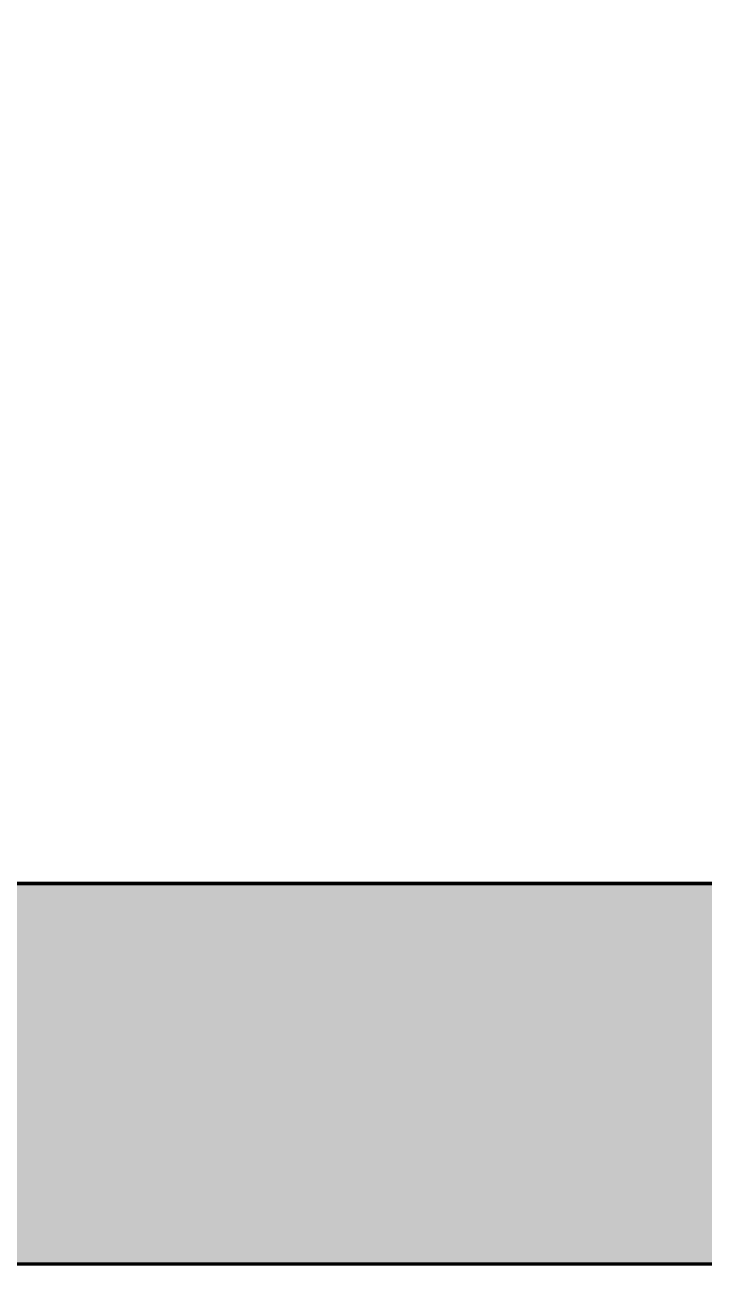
# Model space of a CAD drawing. Header units: millimetres. Extents: x -116965 to 323937, y 291661 to 566926.
# Drawn here: x -44771.4 to -44592.9, y 328239.9 to 328565.3 of the extents above; entities that cross this region are included whole.
import ezdxf

# ---------------------------------------------------------------- set-up
doc = ezdxf.new("R2010")
doc.units = ezdxf.units.MM
doc.layers.add('C00-00-00', color=7, linetype='Continuous')
doc.layers.add('C34-3A-40', color=7, linetype='Continuous', true_color=0x343a40)
doc.layers.add('C62-64-69', color=7, linetype='Continuous', true_color=0x626469)

msp = doc.modelspace()

# ---------------------------------------------------------------- hatches: boundary and pattern name
at = {"layer": 'C34-3A-40'}
h = msp.add_hatch(color=256, dxfattribs=at)
h.dxf.hatch_style = 2
h.paths.add_polyline_path([(-45031.792843, 328339.849361), (-44331.890552, 328339.849361), (-44331.890552, 328239.863317), (-45031.792843, 328239.863317)])
at = {"layer": 'C62-64-69'}
h = msp.add_hatch(color=256, dxfattribs=at)
h.dxf.hatch_style = 2
h.paths.add_polyline_path([(-44775.828577, 328330.850618), (-44743.833043, 328330.850618), (-44743.833043, 328323.851592), (-44775.828577, 328323.851592)])
h = msp.add_hatch(color=256, dxfattribs=at)
h.dxf.hatch_style = 2
h.paths.add_polyline_path([(-44743.833043, 328330.850618), (-44711.837508, 328330.850618), (-44711.837508, 328323.851592), (-44743.833043, 328323.851592)])
h = msp.add_hatch(color=256, dxfattribs=at)
h.dxf.hatch_style = 2
h.paths.add_polyline_path([(-44743.833043, 328330.850618), (-44711.837508, 328330.850618), (-44711.837508, 328323.851592), (-44743.833043, 328323.851592)])
h = msp.add_hatch(color=256, dxfattribs=at)
h.dxf.hatch_style = 2
h.paths.add_polyline_path([(-44711.837508, 328330.850618), (-44679.841977, 328330.850618), (-44679.841977, 328323.851592), (-44711.837508, 328323.851592)])
h = msp.add_hatch(color=256, dxfattribs=at)
h.dxf.hatch_style = 2
h.paths.add_polyline_path([(-44711.837508, 328330.850618), (-44679.841977, 328330.850618), (-44679.841977, 328323.851592), (-44711.837508, 328323.851592)])
h = msp.add_hatch(color=256, dxfattribs=at)
h.dxf.hatch_style = 2
h.paths.add_polyline_path([(-44679.841977, 328330.850618), (-44647.846443, 328330.850618), (-44647.846443, 328323.851592), (-44679.841977, 328323.851592)])
h = msp.add_hatch(color=256, dxfattribs=at)
h.dxf.hatch_style = 2
h.paths.add_polyline_path([(-44679.841977, 328330.850618), (-44647.846443, 328330.850618), (-44647.846443, 328323.851592), (-44679.841977, 328323.851592)])
h = msp.add_hatch(color=256, dxfattribs=at)
h.dxf.hatch_style = 2
h.paths.add_polyline_path([(-44647.846443, 328330.850618), (-44615.850908, 328330.850618), (-44615.850908, 328323.851592), (-44647.846443, 328323.851592)])
h = msp.add_hatch(color=256, dxfattribs=at)
h.dxf.hatch_style = 2
h.paths.add_polyline_path([(-44647.846443, 328330.850618), (-44615.850908, 328330.850618), (-44615.850908, 328323.851592), (-44647.846443, 328323.851592)])
h = msp.add_hatch(color=256, dxfattribs=at)
h.dxf.hatch_style = 2
h.paths.add_polyline_path([(-44615.850908, 328330.850618), (-44583.855377, 328330.850618), (-44583.855377, 328323.851592), (-44615.850908, 328323.851592)])
h = msp.add_hatch(color=256, dxfattribs=at)
h.dxf.hatch_style = 2
h.paths.add_polyline_path([(-44775.828577, 328323.851592), (-44743.833043, 328323.851592), (-44743.833043, 328321.851874), (-44775.828577, 328321.851874)])
h = msp.add_hatch(color=256, dxfattribs=at)
h.dxf.hatch_style = 2
h.paths.add_polyline_path([(-44775.828577, 328321.851874), (-44743.833043, 328321.851874), (-44743.833043, 328314.852848), (-44775.828577, 328314.852848)])
h = msp.add_hatch(color=256, dxfattribs=at)
h.dxf.hatch_style = 2
h.paths.add_polyline_path([(-44743.833043, 328323.851592), (-44711.837508, 328323.851592), (-44711.837508, 328321.851874), (-44743.833043, 328321.851874)])
h = msp.add_hatch(color=256, dxfattribs=at)
h.dxf.hatch_style = 2
h.paths.add_polyline_path([(-44743.833043, 328323.851592), (-44711.837508, 328323.851592), (-44711.837508, 328321.851874), (-44743.833043, 328321.851874)])
h = msp.add_hatch(color=256, dxfattribs=at)
h.dxf.hatch_style = 2
h.paths.add_polyline_path([(-44743.833043, 328321.851874), (-44711.837508, 328321.851874), (-44711.837508, 328314.852848), (-44743.833043, 328314.852848)])
h = msp.add_hatch(color=256, dxfattribs=at)
h.dxf.hatch_style = 2
h.paths.add_polyline_path([(-44743.833043, 328321.851874), (-44711.837508, 328321.851874), (-44711.837508, 328314.852848), (-44743.833043, 328314.852848)])
h = msp.add_hatch(color=256, dxfattribs=at)
h.dxf.hatch_style = 2
h.paths.add_polyline_path([(-44711.837508, 328323.851592), (-44679.841977, 328323.851592), (-44679.841977, 328321.851874), (-44711.837508, 328321.851874)])
h = msp.add_hatch(color=256, dxfattribs=at)
h.dxf.hatch_style = 2
h.paths.add_polyline_path([(-44711.837508, 328323.851592), (-44679.841977, 328323.851592), (-44679.841977, 328321.851874), (-44711.837508, 328321.851874)])
h = msp.add_hatch(color=256, dxfattribs=at)
h.dxf.hatch_style = 2
h.paths.add_polyline_path([(-44711.837508, 328321.851874), (-44679.841977, 328321.851874), (-44679.841977, 328314.852848), (-44711.837508, 328314.852848)])
h = msp.add_hatch(color=256, dxfattribs=at)
h.dxf.hatch_style = 2
h.paths.add_polyline_path([(-44711.837508, 328321.851874), (-44679.841977, 328321.851874), (-44679.841977, 328314.852848), (-44711.837508, 328314.852848)])
h = msp.add_hatch(color=256, dxfattribs=at)
h.dxf.hatch_style = 2
h.paths.add_polyline_path([(-44679.841977, 328323.851592), (-44647.846443, 328323.851592), (-44647.846443, 328321.851874), (-44679.841977, 328321.851874)])
h = msp.add_hatch(color=256, dxfattribs=at)
h.dxf.hatch_style = 2
h.paths.add_polyline_path([(-44679.841977, 328323.851592), (-44647.846443, 328323.851592), (-44647.846443, 328321.851874), (-44679.841977, 328321.851874)])
h = msp.add_hatch(color=256, dxfattribs=at)
h.dxf.hatch_style = 2
h.paths.add_polyline_path([(-44679.841977, 328321.851874), (-44647.846443, 328321.851874), (-44647.846443, 328314.852848), (-44679.841977, 328314.852848)])
h = msp.add_hatch(color=256, dxfattribs=at)
h.dxf.hatch_style = 2
h.paths.add_polyline_path([(-44679.841977, 328321.851874), (-44647.846443, 328321.851874), (-44647.846443, 328314.852848), (-44679.841977, 328314.852848)])
h = msp.add_hatch(color=256, dxfattribs=at)
h.dxf.hatch_style = 2
h.paths.add_polyline_path([(-44647.846443, 328323.851592), (-44615.850908, 328323.851592), (-44615.850908, 328321.851874), (-44647.846443, 328321.851874)])
h = msp.add_hatch(color=256, dxfattribs=at)
h.dxf.hatch_style = 2
h.paths.add_polyline_path([(-44647.846443, 328323.851592), (-44615.850908, 328323.851592), (-44615.850908, 328321.851874), (-44647.846443, 328321.851874)])
h = msp.add_hatch(color=256, dxfattribs=at)
h.dxf.hatch_style = 2
h.paths.add_polyline_path([(-44647.846443, 328321.851874), (-44615.850908, 328321.851874), (-44615.850908, 328314.852848), (-44647.846443, 328314.852848)])
h = msp.add_hatch(color=256, dxfattribs=at)
h.dxf.hatch_style = 2
h.paths.add_polyline_path([(-44647.846443, 328321.851874), (-44615.850908, 328321.851874), (-44615.850908, 328314.852848), (-44647.846443, 328314.852848)])
h = msp.add_hatch(color=256, dxfattribs=at)
h.dxf.hatch_style = 2
h.paths.add_polyline_path([(-44615.850908, 328323.851592), (-44583.855377, 328323.851592), (-44583.855377, 328321.851874), (-44615.850908, 328321.851874)])
h = msp.add_hatch(color=256, dxfattribs=at)
h.dxf.hatch_style = 2
h.paths.add_polyline_path([(-44615.850908, 328321.851874), (-44583.855377, 328321.851874), (-44583.855377, 328314.852848), (-44615.850908, 328314.852848)])
h = msp.add_hatch(color=256, dxfattribs=at)
h.dxf.hatch_style = 2
h.paths.add_polyline_path([(-44775.828577, 328314.852848), (-44743.833043, 328314.852848), (-44743.833043, 328312.85313), (-44775.828577, 328312.85313)])
h = msp.add_hatch(color=256, dxfattribs=at)
h.dxf.hatch_style = 2
h.paths.add_polyline_path([(-44775.828577, 328312.85313), (-44743.833043, 328312.85313), (-44743.833043, 328305.854105), (-44775.828577, 328305.854105)])
h = msp.add_hatch(color=256, dxfattribs=at)
h.dxf.hatch_style = 2
h.paths.add_polyline_path([(-44743.833043, 328314.852848), (-44711.837508, 328314.852848), (-44711.837508, 328312.85313), (-44743.833043, 328312.85313)])
h = msp.add_hatch(color=256, dxfattribs=at)
h.dxf.hatch_style = 2
h.paths.add_polyline_path([(-44743.833043, 328314.852848), (-44711.837508, 328314.852848), (-44711.837508, 328312.85313), (-44743.833043, 328312.85313)])
h = msp.add_hatch(color=256, dxfattribs=at)
h.dxf.hatch_style = 2
h.paths.add_polyline_path([(-44743.833043, 328312.85313), (-44711.837508, 328312.85313), (-44711.837508, 328305.854105), (-44743.833043, 328305.854105)])
h = msp.add_hatch(color=256, dxfattribs=at)
h.dxf.hatch_style = 2
h.paths.add_polyline_path([(-44743.833043, 328312.85313), (-44711.837508, 328312.85313), (-44711.837508, 328305.854105), (-44743.833043, 328305.854105)])
h = msp.add_hatch(color=256, dxfattribs=at)
h.dxf.hatch_style = 2
h.paths.add_polyline_path([(-44711.837508, 328314.852848), (-44679.841977, 328314.852848), (-44679.841977, 328312.85313), (-44711.837508, 328312.85313)])
h = msp.add_hatch(color=256, dxfattribs=at)
h.dxf.hatch_style = 2
h.paths.add_polyline_path([(-44711.837508, 328314.852848), (-44679.841977, 328314.852848), (-44679.841977, 328312.85313), (-44711.837508, 328312.85313)])
h = msp.add_hatch(color=256, dxfattribs=at)
h.dxf.hatch_style = 2
h.paths.add_polyline_path([(-44711.837508, 328312.85313), (-44679.841977, 328312.85313), (-44679.841977, 328305.854105), (-44711.837508, 328305.854105)])
h = msp.add_hatch(color=256, dxfattribs=at)
h.dxf.hatch_style = 2
h.paths.add_polyline_path([(-44711.837508, 328312.85313), (-44679.841977, 328312.85313), (-44679.841977, 328305.854105), (-44711.837508, 328305.854105)])
h = msp.add_hatch(color=256, dxfattribs=at)
h.dxf.hatch_style = 2
h.paths.add_polyline_path([(-44679.841977, 328314.852848), (-44647.846443, 328314.852848), (-44647.846443, 328312.85313), (-44679.841977, 328312.85313)])
h = msp.add_hatch(color=256, dxfattribs=at)
h.dxf.hatch_style = 2
h.paths.add_polyline_path([(-44679.841977, 328314.852848), (-44647.846443, 328314.852848), (-44647.846443, 328312.85313), (-44679.841977, 328312.85313)])
h = msp.add_hatch(color=256, dxfattribs=at)
h.dxf.hatch_style = 2
h.paths.add_polyline_path([(-44679.841977, 328312.85313), (-44647.846443, 328312.85313), (-44647.846443, 328305.854105), (-44679.841977, 328305.854105)])
h = msp.add_hatch(color=256, dxfattribs=at)
h.dxf.hatch_style = 2
h.paths.add_polyline_path([(-44679.841977, 328312.85313), (-44647.846443, 328312.85313), (-44647.846443, 328305.854105), (-44679.841977, 328305.854105)])
h = msp.add_hatch(color=256, dxfattribs=at)
h.dxf.hatch_style = 2
h.paths.add_polyline_path([(-44647.846443, 328314.852848), (-44615.850908, 328314.852848), (-44615.850908, 328312.85313), (-44647.846443, 328312.85313)])
h = msp.add_hatch(color=256, dxfattribs=at)
h.dxf.hatch_style = 2
h.paths.add_polyline_path([(-44647.846443, 328314.852848), (-44615.850908, 328314.852848), (-44615.850908, 328312.85313), (-44647.846443, 328312.85313)])
h = msp.add_hatch(color=256, dxfattribs=at)
h.dxf.hatch_style = 2
h.paths.add_polyline_path([(-44647.846443, 328312.85313), (-44615.850908, 328312.85313), (-44615.850908, 328305.854105), (-44647.846443, 328305.854105)])
h = msp.add_hatch(color=256, dxfattribs=at)
h.dxf.hatch_style = 2
h.paths.add_polyline_path([(-44647.846443, 328312.85313), (-44615.850908, 328312.85313), (-44615.850908, 328305.854105), (-44647.846443, 328305.854105)])
h = msp.add_hatch(color=256, dxfattribs=at)
h.dxf.hatch_style = 2
h.paths.add_polyline_path([(-44615.850908, 328314.852848), (-44583.855377, 328314.852848), (-44583.855377, 328312.85313), (-44615.850908, 328312.85313)])
h = msp.add_hatch(color=256, dxfattribs=at)
h.dxf.hatch_style = 2
h.paths.add_polyline_path([(-44615.850908, 328312.85313), (-44583.855377, 328312.85313), (-44583.855377, 328305.854105), (-44615.850908, 328305.854105)])
h = msp.add_hatch(color=256, dxfattribs=at)
h.dxf.hatch_style = 2
h.paths.add_polyline_path([(-44775.828577, 328305.854105), (-44743.833043, 328305.854105), (-44743.833043, 328303.854386), (-44775.828577, 328303.854386)])
h = msp.add_hatch(color=256, dxfattribs=at)
h.dxf.hatch_style = 2
h.paths.add_polyline_path([(-44743.833043, 328305.854105), (-44711.837508, 328305.854105), (-44711.837508, 328303.854386), (-44743.833043, 328303.854386)])
h = msp.add_hatch(color=256, dxfattribs=at)
h.dxf.hatch_style = 2
h.paths.add_polyline_path([(-44743.833043, 328305.854105), (-44711.837508, 328305.854105), (-44711.837508, 328303.854386), (-44743.833043, 328303.854386)])
h = msp.add_hatch(color=256, dxfattribs=at)
h.dxf.hatch_style = 2
h.paths.add_polyline_path([(-44711.837508, 328305.854105), (-44679.841977, 328305.854105), (-44679.841977, 328303.854386), (-44711.837508, 328303.854386)])
h = msp.add_hatch(color=256, dxfattribs=at)
h.dxf.hatch_style = 2
h.paths.add_polyline_path([(-44711.837508, 328305.854105), (-44679.841977, 328305.854105), (-44679.841977, 328303.854386), (-44711.837508, 328303.854386)])
h = msp.add_hatch(color=256, dxfattribs=at)
h.dxf.hatch_style = 2
h.paths.add_polyline_path([(-44679.841977, 328305.854105), (-44647.846443, 328305.854105), (-44647.846443, 328303.854386), (-44679.841977, 328303.854386)])
h = msp.add_hatch(color=256, dxfattribs=at)
h.dxf.hatch_style = 2
h.paths.add_polyline_path([(-44679.841977, 328305.854105), (-44647.846443, 328305.854105), (-44647.846443, 328303.854386), (-44679.841977, 328303.854386)])
h = msp.add_hatch(color=256, dxfattribs=at)
h.dxf.hatch_style = 2
h.paths.add_polyline_path([(-44647.846443, 328305.854105), (-44615.850908, 328305.854105), (-44615.850908, 328303.854386), (-44647.846443, 328303.854386)])
h = msp.add_hatch(color=256, dxfattribs=at)
h.dxf.hatch_style = 2
h.paths.add_polyline_path([(-44647.846443, 328305.854105), (-44615.850908, 328305.854105), (-44615.850908, 328303.854386), (-44647.846443, 328303.854386)])
h = msp.add_hatch(color=256, dxfattribs=at)
h.dxf.hatch_style = 2
h.paths.add_polyline_path([(-44615.850908, 328305.854105), (-44583.855377, 328305.854105), (-44583.855377, 328303.854386), (-44615.850908, 328303.854386)])
h = msp.add_hatch(color=256, dxfattribs=at)
h.dxf.hatch_style = 2
h.paths.add_polyline_path([(-44775.828577, 328303.854386), (-44743.833043, 328303.854386), (-44743.833043, 328296.855361), (-44775.828577, 328296.855361)])
h = msp.add_hatch(color=256, dxfattribs=at)
h.dxf.hatch_style = 2
h.paths.add_polyline_path([(-44743.833043, 328303.854386), (-44711.837508, 328303.854386), (-44711.837508, 328296.855361), (-44743.833043, 328296.855361)])
h = msp.add_hatch(color=256, dxfattribs=at)
h.dxf.hatch_style = 2
h.paths.add_polyline_path([(-44743.833043, 328303.854386), (-44711.837508, 328303.854386), (-44711.837508, 328296.855361), (-44743.833043, 328296.855361)])
h = msp.add_hatch(color=256, dxfattribs=at)
h.dxf.hatch_style = 2
h.paths.add_polyline_path([(-44711.837508, 328303.854386), (-44679.841977, 328303.854386), (-44679.841977, 328296.855361), (-44711.837508, 328296.855361)])
h = msp.add_hatch(color=256, dxfattribs=at)
h.dxf.hatch_style = 2
h.paths.add_polyline_path([(-44711.837508, 328303.854386), (-44679.841977, 328303.854386), (-44679.841977, 328296.855361), (-44711.837508, 328296.855361)])
h = msp.add_hatch(color=256, dxfattribs=at)
h.dxf.hatch_style = 2
h.paths.add_polyline_path([(-44679.841977, 328303.854386), (-44647.846443, 328303.854386), (-44647.846443, 328296.855361), (-44679.841977, 328296.855361)])
h = msp.add_hatch(color=256, dxfattribs=at)
h.dxf.hatch_style = 2
h.paths.add_polyline_path([(-44679.841977, 328303.854386), (-44647.846443, 328303.854386), (-44647.846443, 328296.855361), (-44679.841977, 328296.855361)])
h = msp.add_hatch(color=256, dxfattribs=at)
h.dxf.hatch_style = 2
h.paths.add_polyline_path([(-44647.846443, 328303.854386), (-44615.850908, 328303.854386), (-44615.850908, 328296.855361), (-44647.846443, 328296.855361)])
h = msp.add_hatch(color=256, dxfattribs=at)
h.dxf.hatch_style = 2
h.paths.add_polyline_path([(-44647.846443, 328303.854386), (-44615.850908, 328303.854386), (-44615.850908, 328296.855361), (-44647.846443, 328296.855361)])
h = msp.add_hatch(color=256, dxfattribs=at)
h.dxf.hatch_style = 2
h.paths.add_polyline_path([(-44615.850908, 328303.854386), (-44583.855377, 328303.854386), (-44583.855377, 328296.855361), (-44615.850908, 328296.855361)])
h = msp.add_hatch(color=256, dxfattribs=at)
h.dxf.hatch_style = 2
h.paths.add_polyline_path([(-44775.828577, 328296.855361), (-44743.833043, 328296.855361), (-44743.833043, 328294.855643), (-44775.828577, 328294.855643)])
h = msp.add_hatch(color=256, dxfattribs=at)
h.dxf.hatch_style = 2
h.paths.add_polyline_path([(-44743.833043, 328296.855361), (-44711.837508, 328296.855361), (-44711.837508, 328294.855643), (-44743.833043, 328294.855643)])
h = msp.add_hatch(color=256, dxfattribs=at)
h.dxf.hatch_style = 2
h.paths.add_polyline_path([(-44743.833043, 328296.855361), (-44711.837508, 328296.855361), (-44711.837508, 328294.855643), (-44743.833043, 328294.855643)])
h = msp.add_hatch(color=256, dxfattribs=at)
h.dxf.hatch_style = 2
h.paths.add_polyline_path([(-44711.837508, 328296.855361), (-44679.841977, 328296.855361), (-44679.841977, 328294.855643), (-44711.837508, 328294.855643)])
h = msp.add_hatch(color=256, dxfattribs=at)
h.dxf.hatch_style = 2
h.paths.add_polyline_path([(-44711.837508, 328296.855361), (-44679.841977, 328296.855361), (-44679.841977, 328294.855643), (-44711.837508, 328294.855643)])
h = msp.add_hatch(color=256, dxfattribs=at)
h.dxf.hatch_style = 2
h.paths.add_polyline_path([(-44679.841977, 328296.855361), (-44647.846443, 328296.855361), (-44647.846443, 328294.855643), (-44679.841977, 328294.855643)])
h = msp.add_hatch(color=256, dxfattribs=at)
h.dxf.hatch_style = 2
h.paths.add_polyline_path([(-44679.841977, 328296.855361), (-44647.846443, 328296.855361), (-44647.846443, 328294.855643), (-44679.841977, 328294.855643)])
h = msp.add_hatch(color=256, dxfattribs=at)
h.dxf.hatch_style = 2
h.paths.add_polyline_path([(-44647.846443, 328296.855361), (-44615.850908, 328296.855361), (-44615.850908, 328294.855643), (-44647.846443, 328294.855643)])
h = msp.add_hatch(color=256, dxfattribs=at)
h.dxf.hatch_style = 2
h.paths.add_polyline_path([(-44647.846443, 328296.855361), (-44615.850908, 328296.855361), (-44615.850908, 328294.855643), (-44647.846443, 328294.855643)])
h = msp.add_hatch(color=256, dxfattribs=at)
h.dxf.hatch_style = 2
h.paths.add_polyline_path([(-44615.850908, 328296.855361), (-44583.855377, 328296.855361), (-44583.855377, 328294.855643), (-44615.850908, 328294.855643)])
h = msp.add_hatch(color=256, dxfattribs=at)
h.dxf.hatch_style = 2
h.paths.add_polyline_path([(-44775.828577, 328294.855643), (-44743.833043, 328294.855643), (-44743.833043, 328287.856617), (-44775.828577, 328287.856617)])
h = msp.add_hatch(color=256, dxfattribs=at)
h.dxf.hatch_style = 2
h.paths.add_polyline_path([(-44743.833043, 328294.855643), (-44711.837508, 328294.855643), (-44711.837508, 328287.856617), (-44743.833043, 328287.856617)])
h = msp.add_hatch(color=256, dxfattribs=at)
h.dxf.hatch_style = 2
h.paths.add_polyline_path([(-44743.833043, 328294.855643), (-44711.837508, 328294.855643), (-44711.837508, 328287.856617), (-44743.833043, 328287.856617)])
h = msp.add_hatch(color=256, dxfattribs=at)
h.dxf.hatch_style = 2
h.paths.add_polyline_path([(-44711.837508, 328294.855643), (-44679.841977, 328294.855643), (-44679.841977, 328287.856617), (-44711.837508, 328287.856617)])
h = msp.add_hatch(color=256, dxfattribs=at)
h.dxf.hatch_style = 2
h.paths.add_polyline_path([(-44711.837508, 328294.855643), (-44679.841977, 328294.855643), (-44679.841977, 328287.856617), (-44711.837508, 328287.856617)])
h = msp.add_hatch(color=256, dxfattribs=at)
h.dxf.hatch_style = 2
h.paths.add_polyline_path([(-44679.841977, 328294.855643), (-44647.846443, 328294.855643), (-44647.846443, 328287.856617), (-44679.841977, 328287.856617)])
h = msp.add_hatch(color=256, dxfattribs=at)
h.dxf.hatch_style = 2
h.paths.add_polyline_path([(-44679.841977, 328294.855643), (-44647.846443, 328294.855643), (-44647.846443, 328287.856617), (-44679.841977, 328287.856617)])
h = msp.add_hatch(color=256, dxfattribs=at)
h.dxf.hatch_style = 2
h.paths.add_polyline_path([(-44647.846443, 328294.855643), (-44615.850908, 328294.855643), (-44615.850908, 328287.856617), (-44647.846443, 328287.856617)])
h = msp.add_hatch(color=256, dxfattribs=at)
h.dxf.hatch_style = 2
h.paths.add_polyline_path([(-44647.846443, 328294.855643), (-44615.850908, 328294.855643), (-44615.850908, 328287.856617), (-44647.846443, 328287.856617)])
h = msp.add_hatch(color=256, dxfattribs=at)
h.dxf.hatch_style = 2
h.paths.add_polyline_path([(-44615.850908, 328294.855643), (-44583.855377, 328294.855643), (-44583.855377, 328287.856617), (-44615.850908, 328287.856617)])
h = msp.add_hatch(color=256, dxfattribs=at)
h.dxf.hatch_style = 2
h.paths.add_polyline_path([(-44775.828577, 328287.856617), (-44743.833043, 328287.856617), (-44743.833043, 328285.856899), (-44775.828577, 328285.856899)])
h = msp.add_hatch(color=256, dxfattribs=at)
h.dxf.hatch_style = 2
h.paths.add_polyline_path([(-44743.833043, 328287.856617), (-44711.837508, 328287.856617), (-44711.837508, 328285.856899), (-44743.833043, 328285.856899)])
h = msp.add_hatch(color=256, dxfattribs=at)
h.dxf.hatch_style = 2
h.paths.add_polyline_path([(-44743.833043, 328287.856617), (-44711.837508, 328287.856617), (-44711.837508, 328285.856899), (-44743.833043, 328285.856899)])
h = msp.add_hatch(color=256, dxfattribs=at)
h.dxf.hatch_style = 2
h.paths.add_polyline_path([(-44711.837508, 328287.856617), (-44679.841977, 328287.856617), (-44679.841977, 328285.856899), (-44711.837508, 328285.856899)])
h = msp.add_hatch(color=256, dxfattribs=at)
h.dxf.hatch_style = 2
h.paths.add_polyline_path([(-44711.837508, 328287.856617), (-44679.841977, 328287.856617), (-44679.841977, 328285.856899), (-44711.837508, 328285.856899)])
h = msp.add_hatch(color=256, dxfattribs=at)
h.dxf.hatch_style = 2
h.paths.add_polyline_path([(-44679.841977, 328287.856617), (-44647.846443, 328287.856617), (-44647.846443, 328285.856899), (-44679.841977, 328285.856899)])
h = msp.add_hatch(color=256, dxfattribs=at)
h.dxf.hatch_style = 2
h.paths.add_polyline_path([(-44679.841977, 328287.856617), (-44647.846443, 328287.856617), (-44647.846443, 328285.856899), (-44679.841977, 328285.856899)])
h = msp.add_hatch(color=256, dxfattribs=at)
h.dxf.hatch_style = 2
h.paths.add_polyline_path([(-44647.846443, 328287.856617), (-44615.850908, 328287.856617), (-44615.850908, 328285.856899), (-44647.846443, 328285.856899)])
h = msp.add_hatch(color=256, dxfattribs=at)
h.dxf.hatch_style = 2
h.paths.add_polyline_path([(-44647.846443, 328287.856617), (-44615.850908, 328287.856617), (-44615.850908, 328285.856899), (-44647.846443, 328285.856899)])
h = msp.add_hatch(color=256, dxfattribs=at)
h.dxf.hatch_style = 2
h.paths.add_polyline_path([(-44615.850908, 328287.856617), (-44583.855377, 328287.856617), (-44583.855377, 328285.856899), (-44615.850908, 328285.856899)])

# ---------------------------------------------------------------- linework, layer by layer
at = {"layer": 'C00-00-00', "lineweight": 211}
for points in [[(-45031.792843, 330439.556236), (-44331.890552, 330439.556236), (-44331.890552, 328239.863317), (-45031.792843, 328239.863317)], [(-45031.792843, 328339.849361), (-44331.890552, 328339.849361), (-44331.890552, 328239.863317), (-45031.792843, 328239.863317)]]:
    msp.add_lwpolyline(points, close=True, dxfattribs=at)
at = {"layer": 'C00-00-00', "lineweight": 100}
msp.add_lwpolyline([(-45031.792843, 328639.807486), (-44331.890552, 328639.807486), (-44331.890552, 328339.849361), (-45031.792843, 328339.849361)], close=True, dxfattribs=at)

doc.saveas('drawing.dxf')
